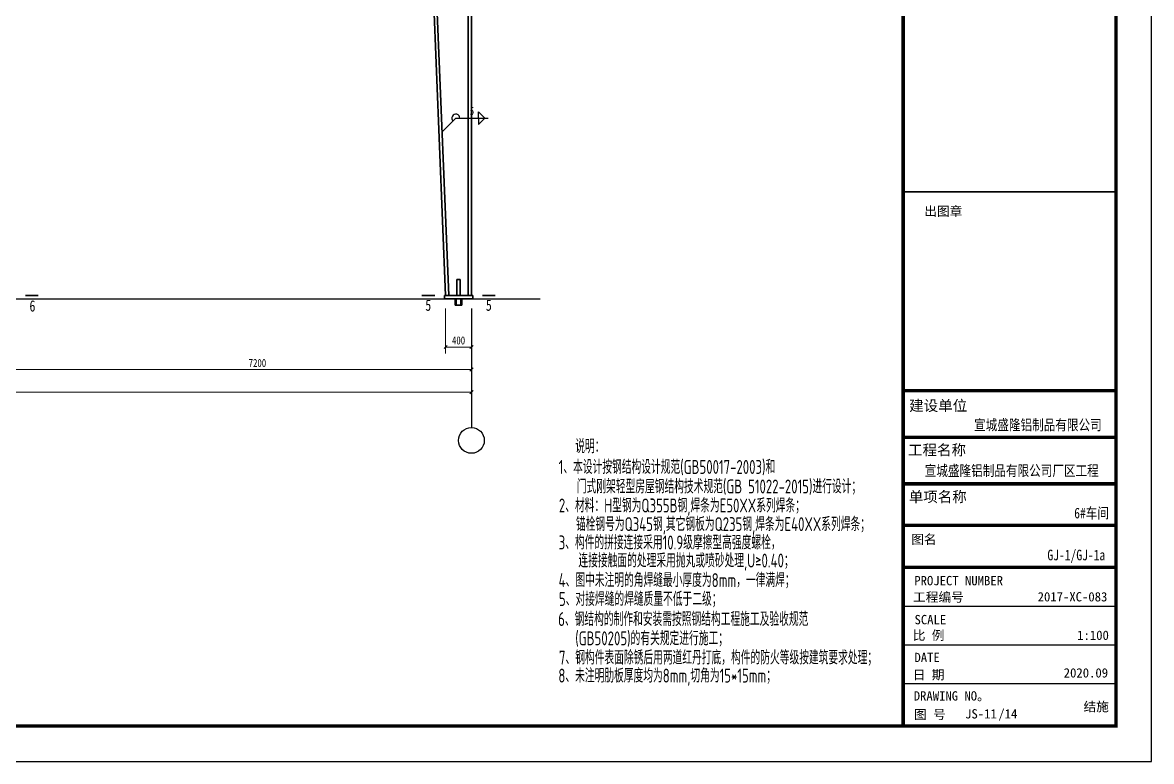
# Model space of a CAD drawing. Extents: x 32461 to 402082, y -617694 to 182569.
# Drawn here: x 153728 to 188783, y -500452 to -477508 of the extents above; entities that cross this region are included whole.
import ezdxf
from ezdxf.enums import TextEntityAlignment as Align

# ---------------------------------------------------------------- set-up
doc = ezdxf.new("R2010")
doc.units = 0
doc.header["$LTSCALE"] = 1000
doc.header["$MEASUREMENT"] = 0
doc.linetypes.add('线型6', pattern=[8.75, 5, -1.25, 1.25, -1.25])
doc.layers.get('0').update_dxf_attribs({"linetype": 'CONTINUOUS'})
for name, color, linetype in [('PUB_TITLE', 4, 'CONTINUOUS'), ('S1', 2, 'CONTINUOUS'), ('TEXT', 7, 'CONTINUOUS'), ('图框', 4, 'CONTINUOUS')]:
    doc.layers.add(name, color=color, linetype=linetype)
for name, color, linetype, lineweight in [('尺寸标注', 2, 'CONTINUOUS', 35), ('层10', 7, 'CONTINUOUS', 35), ('层111', 9, '线型6', 25), ('层112', 9, 'CONTINUOUS', 25), ('层116', 1, 'CONTINUOUS', 35), ('层14', 2, 'CONTINUOUS', 35), ('柱子', 3, 'CONTINUOUS', 35), ('焊缝标注', 9, 'CONTINUOUS', 25)]:
    doc.layers.add(name, color=color, linetype=linetype, lineweight=lineweight)
doc.styles.add('-黑体', font='simhei.ttf')
doc.styles.add('HZS', font='atssdeng.shx', dxfattribs={"width": 0.7, "bigfont": 'atssdchn.shx'})
doc.styles.add('宋体', font='')
doc.styles.add('黑体', font='simhei.ttf', dxfattribs={"width": 0.6, "height": 4.3})
doc.styles.get('宋体').set_extended_font_data('SimSun')

# ---------------------------------------------------------------- blocks, each defined once
blk = doc.blocks.new('BuiltIn_36')
at = {"layer": '层14'}
for p, q in [((603.72, 302.28, 2), (603.72, 307.28, 2)), ((603.72, 307.28, 2), (604.72, 307.28, 2)), ((604.72, 307.28, 2), (604.72, 302.28, 2)), ((604.72, 302.28, 2), (603.72, 302.28, 2))]:
    blk.add_line(p, q, dxfattribs=at)

msp = doc.modelspace()

# ---------------------------------------------------------------- hatches: boundary and pattern name
at = {"layer": '焊缝标注'}
msp.add_hatch(color=256, dxfattribs=at).paths.add_polyline_path([(166757.6, -480901), (166838.9, -480841), (166817.7, -480819.8), (166757.6, -480901)])

# ---------------------------------------------------------------- linework, layer by layer
msp.add_line((80116.2, -486083.2, -988), (169801.5, -486083.2, -988))
at = {"layer": 'PUB_TITLE'}
msp.add_lwpolyline([(74273.1, -500451.9), (188783.1, -500451.9), (188783.1, -454251.9), (74273.1, -454251.9)], close=True, dxfattribs=at)
at = {"layer": 'PUB_TITLE', "const_width": 110}
msp.add_lwpolyline([(77023.1, -499351.9), (187683.1, -499351.9), (187683.1, -455351.9), (77023.1, -455351.9)], close=True, dxfattribs=at)
at = {"layer": '图框', "color": 4, "const_width": 108.4}
msp.add_lwpolyline([(181072.9, -455351.9), (187683.1, -455351.9), (187683.1, -499351.9), (181072.9, -499351.9)], close=True, dxfattribs=at)
at = {"layer": '图框', "color": 0, "const_width": 55}
msp.add_lwpolyline([(181072.9, -482761.3), (187683.1, -482761.3)], dxfattribs=at)
at = {"layer": '图框', "color": 4}
for points, const_width in [([(181072.9, -488938.8), (187659, -488938.8)], 109.6), ([(181072.9, -490387.5), (187661.1, -490387.5)], 109.6), ([(181072.9, -491833.5), (187683.1, -491833.5)], 109.6), ([(181072.9, -493121.3), (187683.1, -493121.3)], 109.6), ([(181072.9, -494424.3), (187683.1, -494424.3)], 109.6), ([(181072.9, -495633), (187683.1, -495633)], 44.4), ([(181072.9, -496839.7), (187683.1, -496839.7)], 44.4), ([(181072.9, -498037.2), (187683.1, -498037.2)], 44.4)]:
    msp.add_lwpolyline(points, dxfattribs=dict(at, const_width=const_width))
at = {"layer": '尺寸标注', "lineweight": 9}
for p, q in [((166866.2, -486383.2, -988), (166866.2, -487783.2, -988)), ((167666.2, -486383.2, -988), (167666.2, -487783.2, -988)), ((167666.2, -486383.2, -988), (167666.2, -488483.2, -988)), ((167666.2, -486383.2, -988), (167666.2, -489183.2, -988)), ((166866.2, -487583.2, -988), (167666.2, -487583.2, -988)), ((124666.2, -488283.2, -988), (167666.2, -488283.2, -988)), ((81666.2, -488983.2, -988), (167666.2, -488983.2, -988))]:
    msp.add_line(p, q, dxfattribs=at)
at = {"layer": '尺寸标注', "lineweight": 35}
for p, q in [((166816.2, -487633.2, -988), (166916.2, -487533.2, -988)), ((167616.2, -487633.2, -988), (167716.2, -487533.2, -988)), ((167616.2, -488333.2, -988), (167716.2, -488233.2, -988)), ((167616.2, -489033.2, -988), (167716.2, -488933.2, -988))]:
    msp.add_line(p, q, dxfattribs=at)
at = {"layer": '层10'}
for p, q in [((166126.2, -485983.2, -988), (166526.2, -485983.2, -988)), ((168406.2, -485983.2, -988), (168006.2, -485983.2, -988))]:
    msp.add_line(p, q, dxfattribs=at)
at = {"layer": '层10', "const_width": 45, "elevation": -988}
msp.add_lwpolyline([(154212.2, -485983.2), (153812.2, -485983.2)], dxfattribs=at)
at = {"layer": '层111'}
msp.add_line((167666.2, -486383.2, -988), (167666.2, -490083.2, -988), dxfattribs=at)
at = {"layer": '层112'}
msp.add_circle((167666.2, -490483.2, -988), 400, dxfattribs=at)
at = {"layer": '层116'}
for p, q in [((167166.2, -486083.2, -988), (167166.2, -486283.2, -988)), ((167196.2, -486083.2, -988), (167196.2, -486283.2, -988)), ((167336.2, -486083.2, -988), (167336.2, -486283.2, -988)), ((167366.2, -486083.2, -988), (167366.2, -486283.2, -988)), ((167166.2, -486283.2, -988), (167366.2, -486283.2, -988))]:
    msp.add_line(p, q, dxfattribs=at)
at = {"layer": '层14'}
for p, q in [((166826.2, -486083.2, -988), (166826.2, -485983.2, -988)), ((166826.2, -485983.2, -988), (167706.2, -485983.2, -988)), ((167706.2, -486083.2, -988), (166826.2, -486083.2, -988)), ((167706.2, -485983.2, -988), (167706.2, -486083.2, -988))]:
    msp.add_line(p, q, dxfattribs=at)
at = {"layer": '柱子'}
for p, q in [((167566.1, -485983.2, -988), (167566.1, -464175.5, -988)), ((167666.2, -485983.2, -988), (167666.2, -464183.5, -988)), ((166866.2, -485983.2, -988), (166031.7, -465654.5, -988)), ((166966.2, -485983.2, -988), (166131.7, -465654.5, -988))]:
    msp.add_line(p, q, dxfattribs=at)
at = {"layer": '焊缝标注'}
for p, q in [((166757.6, -480901, -988), (167182, -480477, -988)), ((167182, -480477, -988), (168182, -480477, -988)), ((167882, -480277, -988), (168082, -480477, -988)), ((167882, -480477, -988), (167882, -480277, -988)), ((167882, -480677, -988), (168082, -480477, -988)), ((167882, -480477, -988), (167882, -480677, -988))]:
    msp.add_line(p, q, dxfattribs=at)
msp.add_arc((167182, -480477, -988), 125, 0, 224.97723, dxfattribs=at)

# ---------------------------------------------------------------- block references
at = {"layer": '层14', "xscale": 100, "yscale": 100, "zscale": 100}
msp.add_blockref('BuiltIn_36', (106844.4, -516211.6, -1188), dxfattribs=at)

# ---------------------------------------------------------------- texts
at = {"layer": 'S1', "style": 'HZS', "width": 0.7}
for s, p in [('说明：', (170891.1, -490881.7)), ('1、本设计按钢结构设计规范(GB50017-2003)和', (170376.8, -491523.8)), ('门式刚架轻型房屋钢结构技术规范(GB 51022-2015)进行设计；', (170939.9, -492130.3)), ('2、材料：H型钢为Q355B钢,焊条为E50XX系列焊条；', (170382.3, -492720.3)), ('锚栓钢号为Q345钢,其它钢板为Q235钢,焊条为E40XX系列焊条；', (170911.2, -493299.6)), ('3、构件的拼接连接采用10.9级摩擦型高强度螺栓，', (170376.6, -493868.7)), ('  连接接触面的处理采用抛丸或喷砂处理,U≥0.40；', (170622.6, -494429.9)), ('4、图中未注明的角焊缝最小厚度为8mm，一律满焊；', (170374.5, -495038.2)), ('5、对接焊缝的焊缝质量不低于二级；', (170384.7, -495624.4)), ('6、钢结构的制作和安装需按照钢结构工程施工及验收规范', (170360.3, -496247.4)), ('  (GB50205)的有关规定进行施工；', (170523.7, -496845.8)), ('7、钢构件表面除锈后用两道红丹打底，构件的防火等级按建筑要求处理；', (170385.3, -497442.5)), ('8、未注明肋板厚度均为8mm,切角为15*15mm；', (170365.9, -498003))]:
    msp.add_text(s, height=432, dxfattribs=at).set_placement(p)
at = {"layer": 'TEXT', "color": 3, "style": '-黑体', "width": 0.8}
for s, height, p in [('宣城盛隆铝制品有限公司', 330.165, (183276.9, -490167.6)), ('宣城盛隆铝制品有限公司厂区工程', 330.165, (181743.4, -491587.5)), ('6#车间', 330.16, (186384.8, -492904.2)), ('GJ-1/GJ-1a', 330.16, (185551.9, -494207.2))]:
    msp.add_text(s, height=height, dxfattribs=at).set_placement(p)
at = {"layer": '图框', "color": 4}
for s, height, style, p in [('出图章', 289.24, '黑体', (181727.6, -483509.7)), ('建设单位', 330, '黑体', (181261.7, -489568.7)), ('工程名称', 330, '黑体', (181225.2, -490945.4)), ('单项名称', 330, '黑体', (181247.2, -492398.5)), ('图名', 289.24, '黑体', (181323.3, -493698.8)), ('工程编号', 289.24, '黑体', (181379.9, -495493.3)), ('2017-XC-083', 289.238, '宋体', (185250.1, -495483.3)), ('SCALE', 289.24, '黑体', (181426, -496192.3)), ('比 例', 289.24, '黑体', (181370.2, -496679.6)), ('1:100', 289.24, '宋体', (186478.2, -496678.4)), ('DATE', 289.24, '黑体', (181424.5, -497367.8)), ('日 期', 289.24, '黑体', (181370.2, -497903.7)), ('2020.09', 289.24, '宋体', (186059.6, -497846.1)), ('DRAWING NO。', 289.238, '黑体', (181401.7, -498561)), ('图 号', 289.24, '黑体', (181411.3, -499138.6))]:
    msp.add_text(s, height=height, dxfattribs=dict(at, style=style)).set_placement(p)
at = {"layer": '图框', "color": 0, "style": '黑体'}
msp.add_text('PROJECT NUMBER', height=289.238, dxfattribs=at).set_placement((181419, -494982))
at = {"layer": '图框', "color": 3, "style": '宋体'}
for s, p in [('JS-11', (182997.7, -499118.4)), ('/14', (184029.2, -499118.4)), ('结施', (186673.2, -498893.8))]:
    msp.add_text(s, height=289.24, dxfattribs=at).set_placement(p)
at = {"layer": '尺寸标注', "style": '宋体', "width": 0.8}
for s, p in [('400', (167266.2, -487578.2, -988)), ('7200', (161021.1, -488278.2, -988))]:
    msp.add_text(s, height=250, dxfattribs=at).set_placement(p, align=Align.BOTTOM_CENTER)
at = {"layer": '层10', "style": '宋体', "width": 0.771429}
for s, p in [('6', (154034.2, -486306.8, -1188)), ('5', (166326.2, -486283.2, -988)), ('5', (168206.2, -486283.2, -988))]:
    msp.add_text(s, height=350, dxfattribs=at).set_placement(p, align=Align.MIDDLE_CENTER)
at = {"layer": '焊缝标注', "style": '宋体', "width": 0.8}
msp.add_text('5', height=250, dxfattribs=at).set_placement((167682, -480452, -988), align=Align.BOTTOM_CENTER)

doc.saveas('drawing.dxf')
